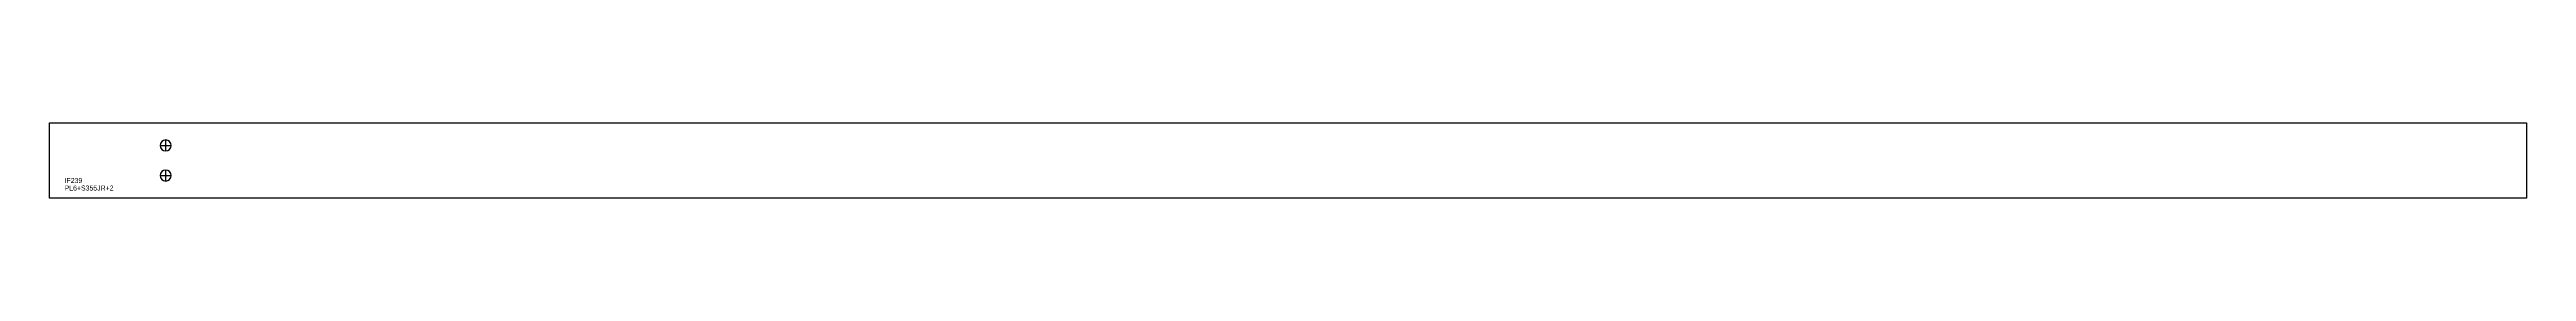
# Model space of a CAD drawing. Extents: x 0 to 4933, y 0 to 150.
import ezdxf

# ---------------------------------------------------------------- set-up
doc = ezdxf.new("R2010")
doc.units = 0
for name, color, linetype in [('22', 7, 'CONTINUOUS'), ('CUT', 7, 'CONTINUOUS'), ('SCRIBE', 3, 'CONTINUOUS'), ('TEXT', 7, 'CONTINUOUS')]:
    doc.layers.add(name, color=color, linetype=linetype)

msp = doc.modelspace()

# ---------------------------------------------------------------- linework, layer by layer
at = {"layer": '22', "color": 7, "linetype": 'CONTINUOUS'}
for p, q in [((220.44, 105), (242.44, 105)), ((231.44, 94), (231.44, 116)), ((231.44, 34), (231.44, 56)), ((220.44, 45), (242.44, 45))]:
    msp.add_line(p, q, dxfattribs=at)
for points in [[(231.44, 116, 1), (231.44, 94, 1)], [(231.44, 56, 1), (231.44, 34, 1)]]:
    msp.add_lwpolyline(points, format="xyb", close=True, dxfattribs=at)
at = {"layer": 'CUT', "color": 7, "linetype": 'CONTINUOUS'}
msp.add_lwpolyline([(0, 0), (0, 150), (4933.05, 150), (4933.05, 0)], close=True, dxfattribs=at)

# ---------------------------------------------------------------- texts
at = {"layer": 'SCRIBE', "color": 3}
msp.add_text('IF239', height=10, dxfattribs=at).set_placement((30, 30))
at = {"layer": 'TEXT', "color": 7}
msp.add_text('PL6+S355JR+2', height=10, dxfattribs=at).set_placement((30, 15))

doc.saveas('drawing.dxf')
